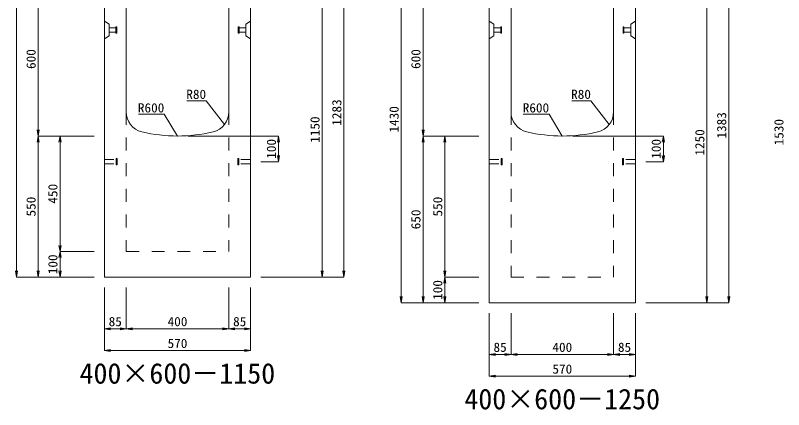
# Model space of a CAD drawing. Units: millimetres at full size. Extents: x -1809 to 57027, y -20349 to 17321.
# Drawn here: x 37936 to 40931, y -13812 to -12276 of the extents above; entities that cross this region are included whole.
import ezdxf
from ezdxf.enums import TextEntityAlignment as Align

# ---------------------------------------------------------------- set-up
doc = ezdxf.new("R2010")
doc.units = ezdxf.units.MM
doc.header["$LTSCALE"] = 50
doc.linetypes.add('USER1', pattern=[2, 1, -1])
doc.linetypes.add('USER2', pattern=[1.35, 0.75, -0.6])
for name, color, linetype, lineweight in [('インサート', 3, 'USER2', 9), ('寸法線', 7, 'Continuous', 13), ('引出線', 4, 'Continuous', 13), ('本体', 2, 'Continuous', 13)]:
    doc.layers.add(name, color=color, linetype=linetype, lineweight=lineweight)
doc.layers.add('文字', color=7, linetype='Continuous')
doc.styles.add('ＭＳ 明朝', font='')
doc.styles.get('ＭＳ 明朝').set_extended_font_data('MS Mincho')

# ---------------------------------------------------------------- blocks, each defined once
blk = doc.blocks.new('open_arrow')
at = {"color": 0, "linetype": 'Continuous', "lineweight": -2}
blk.add_lwpolyline([(7.5, 1.25), (0, 0), (7.5, -1.25)], dxfattribs=at)

msp = doc.modelspace()

# ---------------------------------------------------------------- linework, layer by layer
at = {"layer": 'インサート'}
for p, q in [((38301.44, -12324.55), (38328.44, -12324.55)), ((38301.44, -12324.55), (38301.44, -12341.55)), ((38331.44, -12320.55), (38328.44, -12320.55)), ((38328.44, -12320.55), (38328.44, -12345.55)), ((38331.44, -12345.55), (38331.44, -12320.55)), ((38805.04, -12320.55), (38808.04, -12320.55)), ((38805.04, -12345.55), (38805.04, -12320.55)), ((38808.04, -12320.55), (38808.04, -12345.55)), ((38835.04, -12324.55), (38808.04, -12324.55)), ((38835.04, -12324.55), (38835.04, -12341.55)), ((39801.44, -12324.55), (39828.44, -12324.55)), ((39801.44, -12324.55), (39801.44, -12341.55)), ((39831.44, -12320.55), (39828.44, -12320.55)), ((39828.44, -12320.55), (39828.44, -12345.55)), ((39831.44, -12345.55), (39831.44, -12320.55)), ((40305.04, -12320.55), (40308.04, -12320.55)), ((40305.04, -12345.55), (40305.04, -12320.55)), ((40308.04, -12320.55), (40308.04, -12345.55)), ((40335.04, -12324.55), (40308.04, -12324.55)), ((40335.04, -12324.55), (40335.04, -12341.55)), ((38301.44, -12341.55), (38328.44, -12341.55)), ((38328.44, -12345.55), (38331.44, -12345.55)), ((38808.04, -12345.55), (38805.04, -12345.55)), ((38835.04, -12341.55), (38808.04, -12341.55)), ((39801.44, -12341.55), (39828.44, -12341.55)), ((39828.44, -12345.55), (39831.44, -12345.55)), ((40308.04, -12345.55), (40305.04, -12345.55)), ((40335.04, -12341.55), (40308.04, -12341.55)), ((38283.24, -12837.55), (38329.24, -12837.55)), ((38283.24, -12854.55), (38283.24, -12837.55)), ((38329.24, -12858.55), (38329.24, -12833.55)), ((38329.24, -12833.55), (38333.24, -12833.55)), ((38333.24, -12858.55), (38333.24, -12833.55)), ((38803.24, -12833.55), (38807.24, -12833.55)), ((38803.24, -12833.55), (38803.24, -12858.55)), ((38807.24, -12833.55), (38807.24, -12858.55)), ((38853.24, -12837.55), (38807.24, -12837.55)), ((38853.24, -12837.55), (38853.24, -12854.55)), ((39783.24, -12837.55), (39829.24, -12837.55)), ((39783.24, -12854.55), (39783.24, -12837.55)), ((39829.24, -12858.55), (39829.24, -12833.55)), ((39829.24, -12833.55), (39833.24, -12833.55)), ((39833.24, -12858.55), (39833.24, -12833.55)), ((40303.24, -12833.55), (40307.24, -12833.55)), ((40303.24, -12833.55), (40303.24, -12858.55)), ((40307.24, -12833.55), (40307.24, -12858.55)), ((40353.24, -12837.55), (40307.24, -12837.55)), ((40353.24, -12837.55), (40353.24, -12854.55)), ((38283.24, -12854.55), (38329.24, -12854.55)), ((38333.24, -12858.55), (38329.24, -12858.55)), ((38807.24, -12858.55), (38803.24, -12858.55)), ((38853.24, -12854.55), (38807.24, -12854.55)), ((39783.24, -12854.55), (39829.24, -12854.55)), ((39833.24, -12858.55), (39829.24, -12858.55)), ((40307.24, -12858.55), (40303.24, -12858.55)), ((40353.24, -12854.55), (40307.24, -12854.55))]:
    msp.add_line(p, q, dxfattribs=at)
at = {"layer": '寸法線'}
for p, q in [((37940.3, -13296.05), (37940.3, -11966.05)), ((39440.3, -13396.05), (39440.3, -11966.05)), ((39217.02, -12013.05), (39217.02, -13296.05)), ((40717.02, -12013.05), (40717.02, -13396.05)), ((38025.3, -12146.05), (38025.3, -12746.05)), ((39132.02, -12146.05), (39132.02, -13296.05)), ((39525.3, -12146.05), (39525.3, -12746.05)), ((40632.02, -12146.05), (40632.02, -13396.05)), ((38243.22, -12746.05), (38025.3, -12746.05)), ((38025.3, -13296.05), (38025.3, -12746.05)), ((38243.22, -12746.05), (38025.3, -12746.05)), ((38110.3, -12746.05), (38110.3, -13196.05)), ((38243.22, -12746.05), (38110.3, -12746.05)), ((38608.26, -12746.05), (38962.02, -12746.05)), ((38962.02, -12746.05), (38962.02, -12846.05)), ((39743.22, -12746.05), (39525.3, -12746.05)), ((39525.3, -13396.05), (39525.3, -12746.05)), ((39743.22, -12746.05), (39525.3, -12746.05)), ((39610.3, -12746.05), (39610.3, -13296.05)), ((39743.22, -12746.05), (39610.3, -12746.05)), ((40108.26, -12746.05), (40462.02, -12746.05)), ((40462.02, -12746.05), (40462.02, -12846.05)), ((38893.26, -12846.05), (38962.02, -12846.05)), ((40393.26, -12846.05), (40462.02, -12846.05)), ((38243.22, -13196.05), (38110.3, -13196.05)), ((38110.3, -13196.05), (38110.3, -13296.05)), ((38243.22, -13196.05), (38110.3, -13196.05)), ((38243.22, -13296.05), (37940.3, -13296.05)), ((38243.22, -13296.05), (38025.3, -13296.05)), ((38243.22, -13296.05), (38110.3, -13296.05)), ((38893.26, -13296.05), (39132.02, -13296.05)), ((38893.26, -13296.05), (39217.02, -13296.05)), ((39743.22, -13296.05), (39610.3, -13296.05)), ((39610.3, -13296.05), (39610.3, -13396.05)), ((39743.22, -13296.05), (39610.3, -13296.05)), ((38283.24, -13336.07), (38283.24, -13497.21)), ((38283.24, -13336.07), (38283.24, -13582.21)), ((38368.24, -13336.07), (38368.24, -13497.21)), ((38368.24, -13336.07), (38368.24, -13497.21)), ((38768.24, -13336.07), (38768.24, -13497.21)), ((38768.24, -13336.07), (38768.24, -13497.21)), ((38853.24, -13336.07), (38853.24, -13497.21)), ((38853.24, -13336.07), (38853.24, -13582.21)), ((39743.22, -13396.05), (39440.3, -13396.05)), ((39743.22, -13396.05), (39525.3, -13396.05)), ((39743.22, -13396.05), (39610.3, -13396.05)), ((40393.26, -13396.05), (40632.02, -13396.05)), ((40393.26, -13396.05), (40717.02, -13396.05)), ((39783.24, -13436.07), (39783.24, -13597.21)), ((39783.24, -13436.07), (39783.24, -13682.21)), ((39868.24, -13436.07), (39868.24, -13597.21)), ((39868.24, -13436.07), (39868.24, -13597.21)), ((40268.24, -13436.07), (40268.24, -13597.21)), ((40268.24, -13436.07), (40268.24, -13597.21)), ((40353.24, -13436.07), (40353.24, -13597.21)), ((40353.24, -13436.07), (40353.24, -13682.21)), ((38283.24, -13497.21), (38368.24, -13497.21)), ((38368.24, -13497.21), (38768.24, -13497.21)), ((38768.24, -13497.21), (38853.24, -13497.21)), ((38283.24, -13582.21), (38853.24, -13582.21)), ((39783.24, -13597.21), (39868.24, -13597.21)), ((39868.24, -13597.21), (40268.24, -13597.21)), ((40268.24, -13597.21), (40353.24, -13597.21)), ((39783.24, -13682.21), (40353.24, -13682.21))]:
    msp.add_line(p, q, dxfattribs=at)
at = {"layer": '引出線'}
for points in [[(38751, -12701.63), (38679.74, -12608.52), (38605.07, -12608.52)], [(40251, -12701.63), (40179.74, -12608.52), (40105.07, -12608.52)], [(38568.24, -12746.05), (38516.88, -12661.3), (38415.87, -12661.3)], [(40068.24, -12746.05), (40016.88, -12661.3), (39915.87, -12661.3)]]:
    msp.add_lwpolyline(points, dxfattribs=at)
at = {"layer": '本体'}
for p, q in [((38283.24, -12146.05), (38283.24, -13296.05)), ((38368.24, -12146.05), (38368.24, -12652.02)), ((38768.24, -12652.02), (38768.24, -12146.05)), ((38853.24, -13296.05), (38853.24, -12146.05)), ((39783.24, -12146.05), (39783.24, -13396.05)), ((39868.24, -12146.05), (39868.24, -12652.02)), ((40268.24, -12652.02), (40268.24, -12146.05)), ((40353.24, -13396.05), (40353.24, -12146.05)), ((38283.24, -13296.05), (38853.24, -13296.05)), ((39783.24, -13396.05), (40353.24, -13396.05))]:
    msp.add_line(p, q, dxfattribs=at)
at = {"layer": '本体', "lineweight": 9}
for p, q in [((38283.24, -12299.05), (38301.44, -12310.55)), ((38853.24, -12299.05), (38835.04, -12310.55)), ((39783.24, -12299.05), (39801.44, -12310.55)), ((40353.24, -12299.05), (40335.04, -12310.55)), ((38301.44, -12310.55), (38301.44, -12355.55)), ((38835.04, -12310.55), (38835.04, -12355.55)), ((39801.44, -12310.55), (39801.44, -12355.55)), ((40335.04, -12310.55), (40335.04, -12355.55)), ((38283.24, -12367.05), (38301.44, -12355.55)), ((38853.24, -12367.05), (38835.04, -12355.55)), ((39783.24, -12367.05), (39801.44, -12355.55)), ((40353.24, -12367.05), (40335.04, -12355.55))]:
    msp.add_line(p, q, dxfattribs=at)
at = {"layer": '本体', "linetype": 'USER1', "lineweight": 15}
for p, q in [((38368.24, -12652.02), (38368.24, -13196.05)), ((38768.24, -12652.02), (38768.24, -13196.05)), ((39868.24, -12652.02), (39868.24, -13296.05)), ((40268.24, -12652.02), (40268.24, -13296.05)), ((38368.24, -13196.05), (38768.24, -13196.05)), ((39868.24, -13296.05), (40268.24, -13296.05))]:
    msp.add_line(p, q, dxfattribs=at)
at = {"layer": '本体'}
for centre, radius, start, end in [((38448.24, -12652.02), 80, 180, 256.65764), ((38688.24, -12652.02), 80, 283.34236, 0), ((39948.24, -12652.02), 80, 180, 256.65764), ((40188.24, -12652.02), 80, 283.34236, 0), ((38568.24, -12146.05), 600, 256.65764, 283.34236), ((40068.24, -12146.05), 600, 256.65764, 283.34236)]:
    msp.add_arc(centre, radius, start, end, dxfattribs=at)

# ---------------------------------------------------------------- block references
at = {"layer": '寸法線', "xscale": 3.2, "yscale": 3.2}
for p, rotation in [((38025.3, -12746.05), 90), ((39525.3, -12746.05), 90), ((38025.3, -12746.05), 270), ((38110.3, -12746.05), 270), ((38962.02, -12746.05), 270), ((39525.3, -12746.05), 270), ((39610.3, -12746.05), 270), ((40462.02, -12746.05), 270), ((38962.02, -12846.05), 90), ((40462.02, -12846.05), 90), ((38110.3, -13196.05), 90), ((38110.3, -13196.05), 270), ((37940.3, -13296.05), 90), ((38025.3, -13296.05), 90), ((38110.3, -13296.05), 90), ((39132.02, -13296.05), 90), ((39217.02, -13296.05), 90), ((39610.3, -13296.05), 90), ((39610.3, -13296.05), 270), ((39440.3, -13396.05), 90), ((39525.3, -13396.05), 90), ((39610.3, -13396.05), 90), ((40632.02, -13396.05), 90), ((40717.02, -13396.05), 90), ((38368.24, -13497.21), 180), ((38768.24, -13497.21), 180), ((38853.24, -13497.21), 180), ((38853.24, -13582.21), 180), ((39868.24, -13597.21), 180), ((40268.24, -13597.21), 180), ((40353.24, -13597.21), 180), ((40353.24, -13682.21), 180)]:
    msp.add_blockref('open_arrow', p, dxfattribs=dict(at, rotation=rotation))
for p in [(38283.24, -13497.21), (38368.24, -13497.21), (38768.24, -13497.21), (38283.24, -13582.21), (39783.24, -13597.21), (39868.24, -13597.21), (40268.24, -13597.21), (39783.24, -13682.21)]:
    msp.add_blockref('open_arrow', p, dxfattribs=at)
at = {"layer": '引出線', "xscale": 0.0533, "yscale": 0.0533}
for p, rotation in [((38751, -12701.63), 127.4), ((40251, -12701.63), 127.4), ((38568.24, -12746.05), 121.2), ((40068.24, -12746.05), 121.2)]:
    msp.add_blockref('open_arrow', p, dxfattribs=dict(at, rotation=rotation))

# ---------------------------------------------------------------- texts
at = {"layer": '寸法線', "style": 'ＭＳ 明朝', "width": 1.05}
for s, p in [('600', (37997.28, -12446.05)), ('600', (39497.28, -12446.05)), ('1283', (39189, -12654.55)), ('1430', (39412.28, -12681.05)), ('1383', (40689, -12704.55)), ('1150', (39104, -12721.05)), ('1530', (40912.28, -12731.05)), ('1250', (40604, -12771.05)), ('100', (38934, -12796.05)), ('100', (40434, -12796.05)), ('450', (38082.28, -12971.05)), ('550', (37997.28, -13021.05)), ('550', (39582.28, -13021.05)), ('650', (39497.28, -13071.05)), ('100', (38082.28, -13246.05)), ('100', (39582.28, -13346.05))]:
    msp.add_text(s, height=36.03, rotation=90, dxfattribs=at).set_placement(p, align=Align.MIDDLE_CENTER)
for s, p in [('85', (38325.74, -13469.19)), ('400', (38568.24, -13469.19)), ('85', (38810.74, -13469.19)), ('570', (38568.24, -13554.19)), ('85', (39825.74, -13569.19)), ('400', (40068.24, -13569.19)), ('85', (40310.74, -13569.19)), ('570', (40068.24, -13654.19))]:
    msp.add_text(s, height=36.03, dxfattribs=at).set_placement(p, align=Align.MIDDLE_CENTER)
at = {"layer": '引出線', "style": 'ＭＳ 明朝', "width": 1.05}
for s, p in [('R80', (38679.74, -12565.32)), ('R80', (40179.74, -12565.32)), ('R600', (38516.88, -12618.1)), ('R600', (40016.88, -12618.1))]:
    msp.add_text(s, height=36.03, dxfattribs=at).set_placement(p, align=Align.TOP_RIGHT)
at = {"layer": '文字', "style": 'ＭＳ 明朝'}
for s, p in [('400×600－1150', (38567.76, -13671.03)), ('400×600－1250', (40067.76, -13771.03))]:
    msp.add_text(s, height=80.06, dxfattribs=at).set_placement(p, align=Align.MIDDLE_CENTER)

doc.saveas('drawing.dxf')
